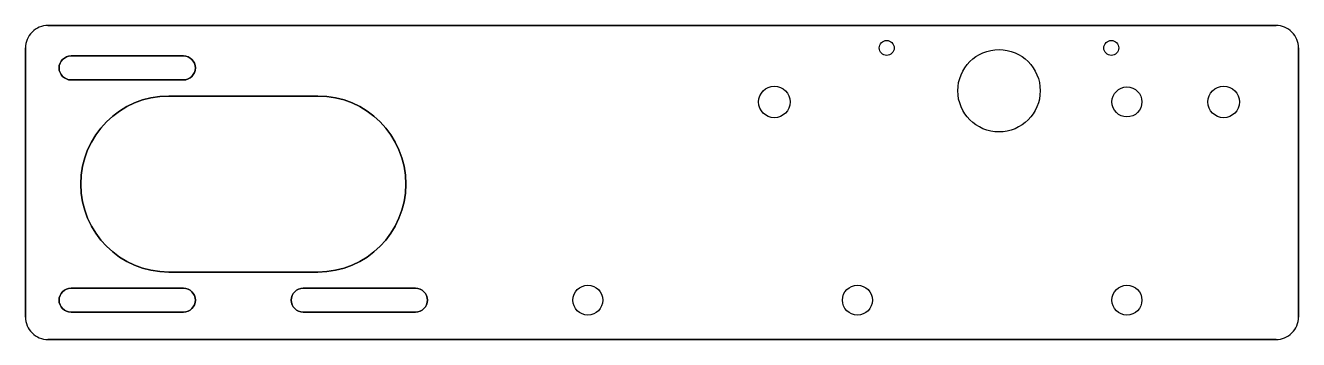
# Model space of a CAD drawing. Header units: millimetres. Extents: x -386 to -216, y 4 to 46.
import ezdxf

# ---------------------------------------------------------------- set-up
doc = ezdxf.new("R2010")
doc.units = ezdxf.units.MM
doc.layers.get('0').update_dxf_attribs({"linetype": 'CONTINUOUS'})

msp = doc.modelspace()

# ---------------------------------------------------------------- linework, layer by layer
for p, q in [((-382.7, 45.64), (-218.68, 45.64)), ((-275.68, 45.64), (-235.68, 45.64)), ((-385.7, 6.71), (-385.7, 42.64)), ((-215.68, 42.64), (-215.68, 6.71)), ((-364.61, 41.57), (-379.61, 41.57)), ((-379.61, 38.37), (-364.61, 38.37)), ((-346.64, 36.22), (-366.57, 36.22)), ((-366.57, 12.72), (-346.64, 12.72)), ((-364.61, 10.57), (-379.61, 10.57)), ((-333.61, 10.57), (-348.61, 10.57)), ((-379.61, 7.37), (-364.61, 7.37)), ((-348.61, 7.37), (-333.61, 7.37)), ((-218.68, 3.71), (-382.7, 3.71))]:
    msp.add_line(p, q)
for points in [[(-218.68, 3.71, 0.414214), (-215.68, 6.71), (-215.68, 42.64, 0.414214), (-218.68, 45.64), (-382.7, 45.64, 0.414214), (-385.7, 42.64), (-385.7, 6.71, 0.414214), (-382.7, 3.71)], [(-379.61, 41.57), (-364.61, 41.57, -1), (-364.61, 38.37), (-379.61, 38.37, -1)], [(-366.57, 36.22), (-346.64, 36.22, -1), (-346.64, 12.72), (-366.57, 12.72, -1)], [(-364.61, 7.37), (-379.61, 7.37, -1), (-379.61, 10.57), (-364.61, 10.57, -1)], [(-348.61, 10.57), (-333.61, 10.57, -1), (-333.61, 7.37), (-348.61, 7.37, -1)]]:
    msp.add_lwpolyline(points, format="xyb", close=True)
for centre, radius in [((-270.68, 42.64), 1), ((-240.68, 42.64), 1), ((-255.68, 36.93), 5.5), ((-255.68, 36.93), 5.5), ((-285.68, 35.43), 2.1), ((-285.68, 35.43), 2.1), ((-238.59, 35.43), 2), ((-225.68, 35.43), 2.1), ((-225.68, 35.43), 2.1), ((-310.59, 8.97), 2), ((-274.59, 8.97), 2), ((-238.59, 8.97), 2)]:
    msp.add_circle(centre, radius)
for centre, radius, start, end in [((-379.61, 39.97), 1.6, 90, 270), ((-364.61, 39.97), 1.6, -90, 90), ((-366.57, 24.47), 11.75, 90, 270), ((-346.64, 24.47), 11.75, -90, 90), ((-379.61, 8.97), 1.6, 90, 270), ((-364.61, 8.97), 1.6, -90, 90), ((-348.61, 8.97), 1.6, 90, 270), ((-333.61, 8.97), 1.6, -90, 90)]:
    msp.add_arc(centre, radius, start, end)

doc.saveas('drawing.dxf')
